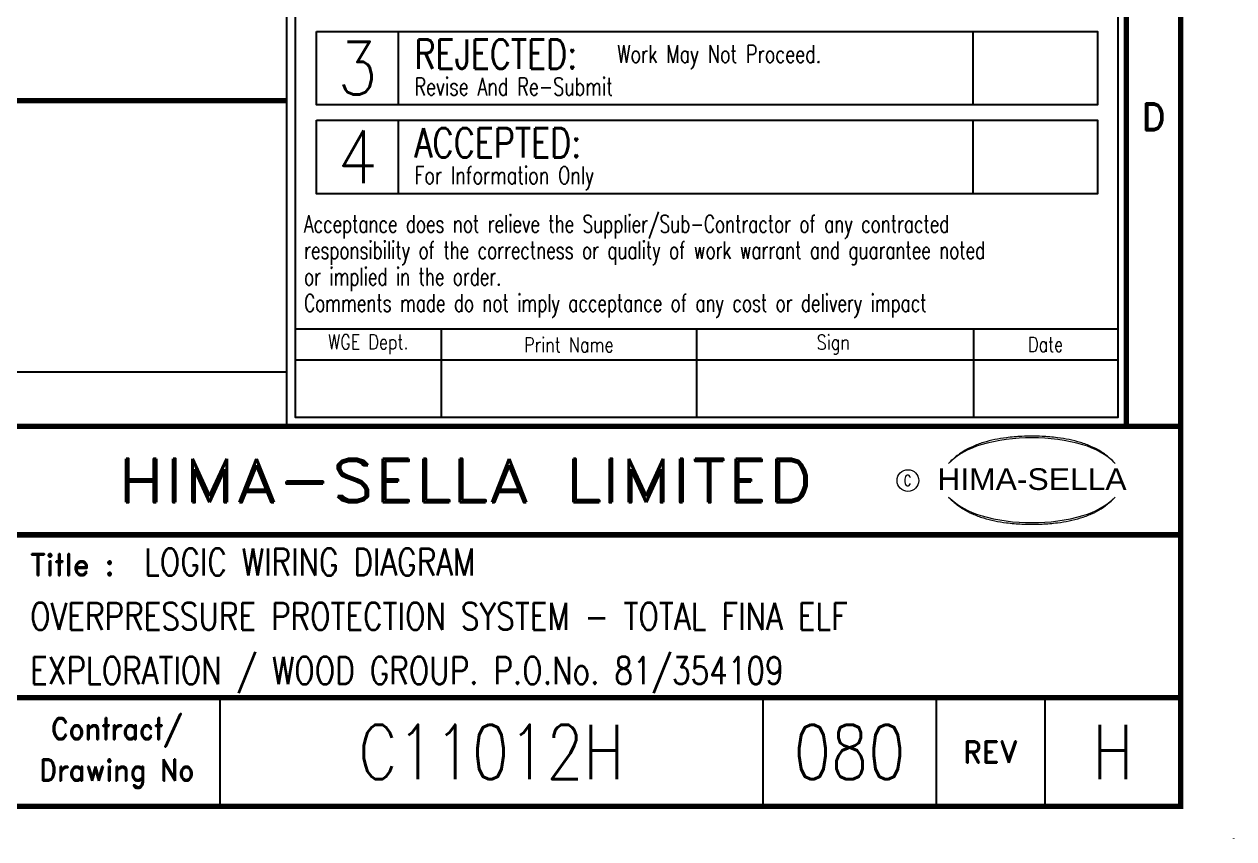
# Model space of a CAD drawing. Extents: x 0 to 414, y 0 to 285.
# Drawn here: x 302.5 to 413.9, y 0 to 75 of the extents above; entities that cross this region are included whole.
import ezdxf
from ezdxf.enums import TextEntityAlignment as Align

# ---------------------------------------------------------------- set-up
doc = ezdxf.new("R2010")
doc.units = 0
doc.header["$LTSCALE"] = 5
doc.header["$MEASUREMENT"] = 0
doc.linetypes.add('CONTINU', pattern=[0])
doc.layers.get('0').update_dxf_attribs({"linetype": 'CONTINUOUS'})
for name, color, linetype in [('COL', 2, 'CONTINU'), ('ELAC003$', 7, 'CONTINUOUS'), ('ROW', 2, 'CONTINU'), ('UPS', 2, 'CONTINUOUS')]:
    doc.layers.add(name, color=color, linetype=linetype)
doc.styles.add('ARIAL', font='ARIAL.TTF', dxfattribs={"height": 2.5})
doc.styles.add('ROMAND', font='ROMAND')
doc.styles.add('ROMANS', font='romans.shx', dxfattribs={"width": 0.8})

# ---------------------------------------------------------------- blocks, each defined once
blk = doc.blocks.new('HS-A3')
at = {"color": 1}
for p, q in [((320.5, 13), (320.5, 3)), ((370.5, 13), (370.5, 3)), ((386.5, 3), (386.5, 13)), ((396.5, 13), (396.5, 3)), ((413.9, 0), (413.9, 0.025))]:
    blk.add_line(p, q, dxfattribs=at)
at = {"color": 1, "const_width": 0.5}
blk.add_lwpolyline([(16, 3), (409, 3), (409, 285), (16, 285)], close=True, dxfattribs=at)
for points in [[(404, 38), (404, 280)], [(409, 38), (16, 38)], [(409, 28), (301.5, 28)], [(270.5, 13), (409, 13)]]:
    blk.add_lwpolyline(points, dxfattribs=at)
at = {"color": 3, "lineweight": 13}
blk.add_circle((383.8795, 33), 1, dxfattribs=at)
for centre, radius, start, end in [((395.0991, 20.9965), 15.93667133721851, 89.2698, 106.3911), ((394.0978, 26.015), 10.98591244724132, 96.0146, 107.3203), ((395.2933, 18.8099), 18.28175579120328, 92.8917, 97.3734), ((395.2419, 21.3644), 15.7280876505632, 89.78050000000002, 93.17380000000001), ((395.5053, 20.9965), 15.93667133721851, 73.6089, 90.73019999999998), ((395.3626, 21.3644), 15.7280876505632, 86.8262, 90.2195), ((395.3112, 18.8099), 18.28175579120328, 82.62659999999998, 87.1083), ((396.5067, 26.015), 10.98591244724132, 72.67969999999998, 83.9854), ((392.604, 29.3277), 7.240060860401338, 106.0532, 133.5024), ((391.752, 31.2819), 5.210443276585328, 111.8206, 122.8668), ((393.7772, 27.1992), 9.760061234438751, 107.5931, 113.9452), ((396.8272, 27.1992), 9.760061234438751, 66.0548, 72.40689999999998), ((398.0005, 29.3277), 7.240060860401338, 46.4976, 73.94679999999998), ((398.8524, 31.2819), 5.210443276585328, 57.1332, 68.1794), ((392.8763, 29.5135), 7.299930143559258, 130.419, 136.057), ((392.1149, 30.6001), 5.98042439466984, 122.244, 131.6154), ((398.4895, 30.6001), 5.98042439466984, 48.3846, 57.75600000000001), ((397.7282, 29.5135), 7.299930143559258, 43.943, 49.581), ((392.604, 36.7308), 7.240060860401338, 226.4976, 253.9468), ((392.8763, 36.545), 7.299930143559258, 223.943, 229.581), ((398.0005, 36.7308), 7.240060860401338, 286.0532, 313.5024), ((397.7282, 36.545), 7.299930143559258, 310.419, 316.0570000000001), ((392.1149, 35.4585), 5.98042439466984, 228.3846, 237.756), ((391.752, 34.7766), 5.210443276585328, 237.1332, 248.1794), ((398.8524, 34.7766), 5.210443276585328, 291.8206, 302.8668), ((398.4895, 35.4585), 5.98042439466984, 302.2440000000001, 311.6154), ((393.7772, 38.8593), 9.760061234438751, 246.0548, 252.4069000000001), ((395.0991, 45.062), 15.93667133721851, 253.6089, 270.7302), ((394.0978, 40.0435), 10.98591244724132, 252.6797, 263.9854), ((395.2933, 47.2486), 18.28175579120328, 262.6266, 267.1083), ((395.2419, 44.6941), 15.7280876505632, 266.8262, 270.2195), ((395.5053, 45.062), 15.93667133721851, 269.2698, 286.3911000000001), ((395.3626, 44.6941), 15.7280876505632, 269.7805, 273.1738), ((395.3112, 47.2486), 18.28175579120328, 272.8917, 277.3734), ((396.5067, 40.0435), 10.98591244724132, 276.0146, 287.3203), ((396.8272, 38.8593), 9.760061234438751, 287.5931, 293.9452)]:
    blk.add_arc(centre, radius, start, end, dxfattribs=at)
at = {"color": 2, "style": 'ROMAND'}
blk.add_text('D', height=2.5, dxfattribs=at).set_placement((406.5, 66.5), align=Align.MIDDLE)
at = {"color": 1, "style": 'ROMAND', "width": 1.15}
blk.add_text('HIMA-SELLA LIMITED', height=4, dxfattribs=at).set_placement((343.0965, 33), align=Align.MIDDLE)
at = {"color": 3, "lineweight": 13, "style": 'ROMANS', "width": 0.8}
blk.add_text('C', height=1, dxfattribs=at).set_placement((383.8436, 32.5), align=Align.CENTER)
at = {"color": 1, "style": 'ARIAL', "width": 1.05}
blk.add_text('HIMA-SELLA', height=2, dxfattribs=at).set_placement((395.3022, 32.1293), align=Align.CENTER)
at = {"color": 4, "style": 'ROMAND'}
blk.add_text('Title :', height=2, dxfattribs=at).set_placement((303, 24.25))
at = {"color": 4, "style": 'ROMAND', "width": 0.9}
for s, p in [('Contract/', (311, 10)), ('Drawing No', (311, 6))]:
    blk.add_text(s, height=2, dxfattribs=at).set_placement(p, align=Align.MIDDLE)
at = {"color": 4, "style": 'ROMAND'}
blk.add_text('REV', height=2, dxfattribs=at).set_placement((391.5, 8), align=Align.MIDDLE)
at = {"layer": 'COL', "style": 'ROMAND', "flags": 9}
for tag, p in [('COL1', (48.5, 282.5)), ('COL2', (113.5, 282.5)), ('COL3', (178.5, 282.5)), ('COL4', (243.5, 282.5)), ('COL5', (308.5, 282.5)), ('COL6', (373.5, 282.5))]:
    blk.add_attdef(tag, p, '', height=2.5, dxfattribs=at)
at = {"layer": 'ROW', "style": 'ROMAND', "flags": 9}
for tag, p in [('ROW1', (406.5, 249.5)), ('ROW2', (406.5, 188.5)), ('ROW3', (406.5, 127.5)), ('ROW4', (406.5, 66.5))]:
    blk.add_attdef(tag, p, '', height=2.5, dxfattribs=at)
at = {"layer": 'UPS', "color": 3, "style": 'ROMANS', "width": 0.8, "flags": 8}
blk.add_attdef('PROJS->NOMPRO', text='', height=1.7, rotation=90, dxfattribs=at).set_placement((13.5, 35), align=Align.MIDDLE_LEFT)
at = {"layer": 'UPS', "style": 'ROMANS', "width": 0.8, "flags": 8}
for tag, height, p in [('PLANOS->VERIF', 2.5, (293.5, 34.25)), ('PLANOS->CANVI1', 2.5, (109, 29.25)), ('PLANOS->NCAN1', 2.5, (149, 29.25)), ('PLANOS->DCAN1', 2.5, (262.5, 29.25)), ('PLANOS->ORIG', 2.5, (293.5, 29.25)), ('PLANOS->CANVI2', 2.5, (109, 24.25)), ('PLANOS->NCAN2', 2.5, (149, 24.25)), ('PLANOS->DCAN2', 2.5, (262.5, 24.25)), ('PLANOS->HECHF', 2.5, (293.5, 24.25)), ('PLANOS->CANVI3', 2.5, (109, 19.25)), ('PLANOS->NCAN3', 2.5, (149, 19.25)), ('PLANOS->DCAN3', 2.5, (262.5, 19.25)), ('PLANOS->HECHD', 2.5, (293.5, 19.25)), ('PLANOS->CANVI4', 2.5, (109, 14.25)), ('PLANOS->NCAN4', 2.5, (149, 14.25)), ('PLANOS->DCAN4', 2.5, (262.5, 14.25)), ('PLANOS->DATACREA', 2.5, (293.5, 14.25)), ('PLANOS->CANVI5', 2.5, (109, 9.25)), ('PLANOS->NCAN5', 2.5, (149, 9.25)), ('PLANOS->DCAN5', 2.5, (262.5, 9.25)), ('PLANOS->NR1', 2.5, (293.5, 9.25)), ('PROJS->DESCPRO3', 5, (345.5, 5.5)), ('PLANOS->PLANO', 5, (378.5, 5.5)), ('PLANOS->USER', 5, (402.75, 5.5)), ('PLANOS->NR2', 2.5, (293.5, 4.25))]:
    blk.add_attdef(tag, text='', height=height, dxfattribs=at).set_placement(p, align=Align.CENTER)
at = {"layer": 'UPS', "style": 'ROMANS', "width": 3.1263, "flags": 8}
blk.add_attdef('PLANOS->MCAN1', text='', height=2.5, rotation=0.0611733494275344, dxfattribs=at).set_placement((155, 31.6443), (254, 31.75), align=Align.FIT)
at = {"layer": 'UPS', "style": 'ROMANS', "flags": 8}
for tag, width, p, p2 in [('PLANOS->MCAN2', 3.0574, (155, 26.75), (254, 26.75)), ('PLANOS->MCAN3', 3.0574, (155, 21.75), (254, 21.75)), ('PLANOS->MCAN4', 3.0462, (155, 16.75), (254, 16.75)), ('PLANOS->MCAN5', 3.0574, (155, 11.75), (254, 11.75))]:
    blk.add_attdef(tag, text='', height=2.5, dxfattribs=dict(at, width=width)).set_placement(p, p2, align=Align.FIT)
at = {"layer": 'UPS', "style": 'ROMANS', "width": 0.8, "flags": 8}
blk.add_attdef('PLANOS->DENOM', (313.5, 24.25), '', height=2.5, dxfattribs=at)
at = {"layer": 'UPS', "color": 4, "style": 'ROMANS', "width": 0.8, "flags": 8}
for tag, p in [('PROJS->DESCPRO1', (303, 19.25)), ('PROJS->DESCPRO2', (303, 14.25))]:
    blk.add_attdef(tag, p, '', height=2.5, dxfattribs=at)
at = {"layer": 'UPS', "style": 'ROMANS', "width": 0.8, "flags": 8}
blk.add_attdef('PLANOS->OBS4', text='', height=2.5, dxfattribs=at).set_placement((107, 5.5), align=Align.MIDDLE_LEFT)
at = {"layer": 'UPS', "color": 3, "style": 'ROMANS', "width": 0.8, "flags": 8}
blk.add_attdef('PLANOS->PROTOTIPO', text='', height=1.7, dxfattribs=at).set_placement((39.5, 5.5), align=Align.MIDDLE_LEFT)

msp = doc.modelspace()

# ---------------------------------------------------------------- linework, layer by layer
at = {"color": 1}
msp.add_line((16, 43), (326.6546, 43), dxfattribs=at)
at = {"color": 1, "const_width": 0.5}
msp.add_lwpolyline([(16, 68), (326.6546, 68)], dxfattribs=at)
at = {"layer": 'ELAC003$', "color": 3, "linetype": 'Continuous'}
for p, q in [((336.9539, 67.5923), (336.9539, 74.36929999999998)), ((389.8464, 74.36929999999998), (389.8464, 67.5923)), ((336.9539, 59.4199), (336.9539, 66.1969)), ((389.8464, 66.1969), (389.8464, 59.4199)), ((327.4519, 46.9696), (403.2026, 46.9696)), ((340.8744, 46.9696), (340.8744, 38.7972)), ((364.397, 46.9696), (364.397, 38.7972)), ((389.913, 46.9696), (389.913, 38.7972)), ((327.4519, 44.1126), (403.2026, 44.1126))]:
    msp.add_line(p, q, dxfattribs=at)
for points in [[(326.6546, 108.9322), (404, 108.9322), (404, 38), (326.6546, 38)], [(327.4519, 108.1348), (403.2026, 108.1348), (403.2026, 38.7972), (327.4519, 38.7972)], [(329.3789, 74.36929999999998), (401.3419, 74.36929999999998), (401.3419, 67.5923), (329.3789, 67.5923)], [(329.3789, 66.1969), (401.3419, 66.1969), (401.3419, 59.4199), (329.3789, 59.4199)]]:
    msp.add_lwpolyline(points, close=True, dxfattribs=at)

# ---------------------------------------------------------------- block references
ref = msp.add_blockref('HS-A3', (0, 0))
ref.add_attrib('PROJS->DESCPRO3', 'C11012H', dxfattribs={"layer": 'UPS', "height": 5, "style": 'ROMANS', "width": 0.8, "flags": 8}).set_placement((345.5, 5.5), align=Align.CENTER)
ref.add_attrib('PROJS->DESCPRO1', 'OVERPRESSURE PROTECTION SYSTEM - TOTAL FINA ELF', (303, 19.25), dxfattribs={"layer": 'UPS', "color": 4, "height": 2.5, "style": 'ROMANS', "width": 0.8, "flags": 8})
ref.add_attrib('PROJS->DESCPRO2', 'EXPLORATION / WOOD GROUP. P.O.No. 81/354109', (303, 14.25), dxfattribs={"layer": 'UPS', "color": 4, "height": 2.5, "style": 'ROMANS', "width": 0.8, "flags": 8})
ref.add_attrib('PLANOS->DENOM', 'LOGIC WIRING DIAGRAM', (313.5, 24.25), dxfattribs={"layer": 'UPS', "height": 2.5, "style": 'ROMANS', "width": 0.8, "flags": 8})
ref.add_attrib('PLANOS->USER', 'H', dxfattribs={"layer": 'UPS', "height": 5, "style": 'ROMANS', "width": 0.8, "flags": 8}).set_placement((402.75, 5.5), align=Align.CENTER)
ref.add_attrib('PLANOS->PLANO', '080', dxfattribs={"layer": 'UPS', "height": 5, "style": 'ROMANS', "width": 0.8, "flags": 8}).set_placement((378.5, 5.5), align=Align.CENTER)

# ---------------------------------------------------------------- texts
at = {"layer": 'ELAC003$', "color": 3, "linetype": 'Continuous', "style": 'ROMANS'}
for s, height, width, p in [('REJECTED:', 2.7, 0.8, (338.4173, 72.2856)), ('Work May Not Proceed.', 1.62, 0.7333, (357.0989, 72.2856)), ('Revise And Re-Submit', 1.62, 0.7333, (338.4173, 69.2865)), ('ACCEPTED:', 2.7, 0.8, (338.4173, 64.1133)), ('For Information Only', 1.62, 0.7333, (338.4173, 61.1143))]:
    msp.add_text(s, height=height, dxfattribs=dict(at, width=width)).set_placement(p, align=Align.MIDDLE_LEFT)
at = {"layer": 'ELAC003$', "color": 3, "linetype": 'Continuous', "style": 'ROMANS', "width": 0.8889}
for s, p in [('3', (333.1663, 70.9808)), ('4', (333.1663, 62.8084))]:
    msp.add_text(s, height=4.86, dxfattribs=at).set_placement(p, align=Align.MIDDLE)
at = {"layer": 'ELAC003$', "color": 1, "linetype": 'Continuous', "style": 'ROMANS', "width": 0.7}
for s, p in [('Acceptance does not relieve the Supplier/Sub-Contractor of any contracted', (328.2492, 57.4562)), ('responsibility of the correctness or quality of work warrant and guarantee noted', (328.2492, 55.0262)), ('or implied in the order.', (328.2492, 52.5962)), ('Comments made do not imply acceptance of any cost or delivery impact', (328.2492, 50.1662))]:
    msp.add_text(s, height=1.62, dxfattribs=at).set_placement(p, align=Align.TOP_LEFT)
at = {"layer": 'ELAC003$', "color": 1, "linetype": 'Continuous', "style": 'ROMANS', "width": 0.8}
for s, p in [('WGE Dept.', (334.1631, 45.5411)), ('Print Name', (352.6356, 45.5411)), ('Sign', (377, 45.5411)), ('Date', (396.5577, 45.5411))]:
    msp.add_text(s, height=1.35, dxfattribs=at).set_placement(p, align=Align.MIDDLE)

doc.saveas('drawing.dxf')
